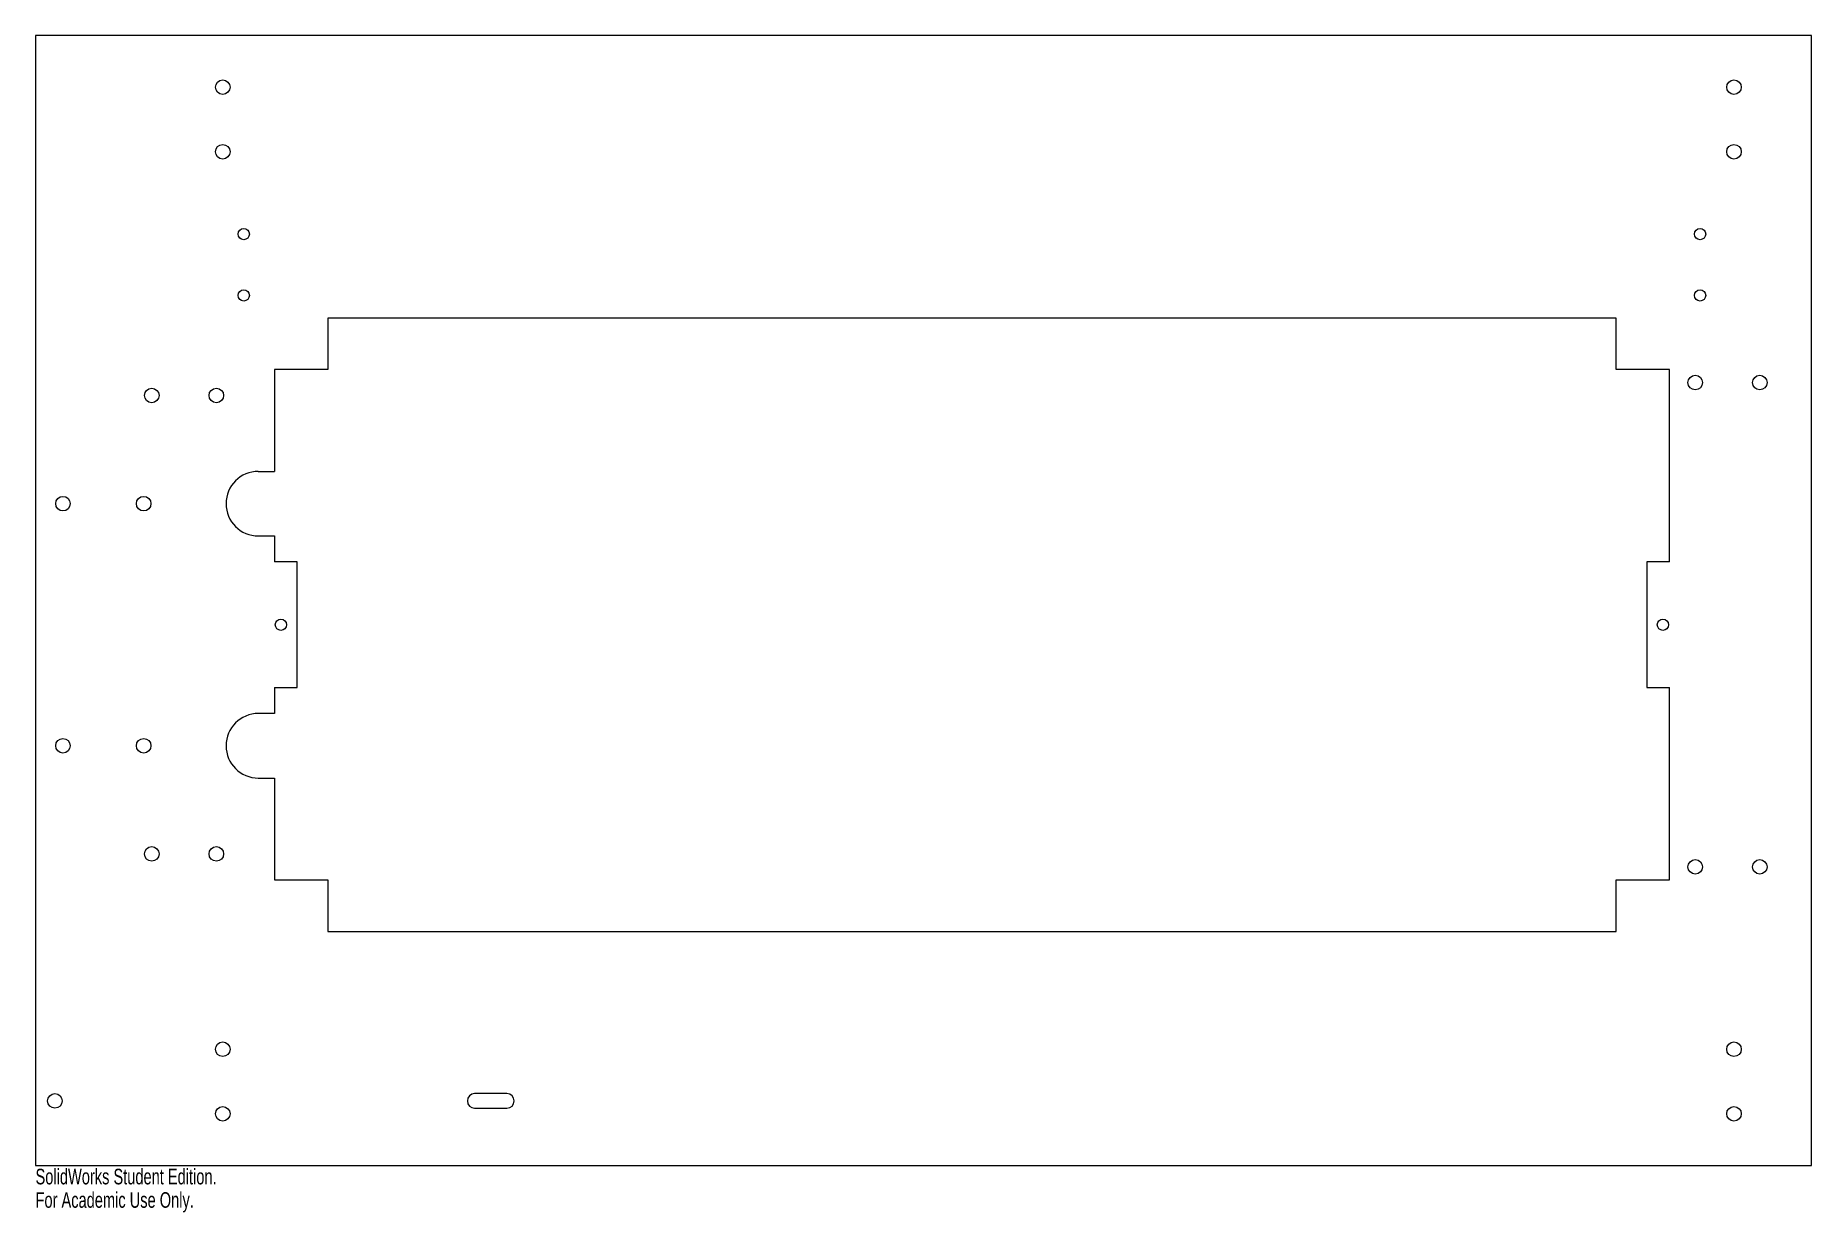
# Model space of a CAD drawing. Header units: millimetres. Extents: x -290 to 260, y -182 to 182.
import ezdxf

# ---------------------------------------------------------------- set-up
doc = ezdxf.new("R2010")
doc.units = ezdxf.units.MM
doc.styles.add('SLDTEXTSTYLE0', font='TXT', dxfattribs={"width": 0.7})

msp = doc.modelspace()

# ---------------------------------------------------------------- linework, layer by layer
at = {"color": 7, "linetype": 'Continuous', "lineweight": 15}
for p, q in [((260, 182.5), (-290, 182.5)), ((-290, 182.5), (-290, -167.5)), ((260, -167.5), (260, 182.5)), ((199.5, 95), (-199.5, 95)), ((-199.5, 95), (-199.5, 79)), ((199.5, 79), (199.5, 95)), ((-199.5, 79), (-216, 79)), ((-216, 79), (-216, 47.5)), ((216, 79), (199.5, 79)), ((216, 19.5), (216, 79)), ((-221, 47.5), (-216, 47.5)), ((-221, 27.5), (-216, 27.5)), ((-216, 27.5), (-216, 19.5)), ((-209, 19.5), (-216, 19.5)), ((-209, -19.5), (-209, 19.5)), ((209, 19.5), (209, -19.5)), ((216, 19.5), (209, 19.5)), ((-216, -19.5), (-209, -19.5)), ((-216, -19.5), (-216, -27.5)), ((209, -19.5), (216, -19.5)), ((216, -79), (216, -19.5)), ((-216, -27.5), (-221, -27.5)), ((-221, -47.5), (-216, -47.5)), ((-216, -47.5), (-216, -79)), ((-216, -79), (-199.5, -79)), ((-199.5, -79), (-199.5, -95)), ((199.5, -95), (199.5, -79)), ((199.5, -79), (216, -79)), ((-199.5, -95), (199.5, -95)), ((-144, -145.25), (-154, -145.25)), ((-154, -149.75), (-144, -149.75)), ((-290, -167.5), (260, -167.5))]:
    msp.add_line(p, q, dxfattribs=at)
for centre, radius in [((-232, 166.5), 2.25), ((236, 166.5), 2.25), ((-232, 146.5), 2.25), ((236, 146.5), 2.25), ((-225.5, 121), 1.75), ((225.5, 121), 1.75), ((-225.5, 102), 1.75), ((225.5, 102), 1.75), ((224, 75), 2.25), ((244, 75), 2.25), ((-254, 71), 2.25), ((-234, 71), 2.25), ((-281.5, 37.5), 2.25), ((-256.5, 37.5), 2.25), ((-214, 0), 1.75), ((214, 0), 1.75), ((-281.5, -37.5), 2.25), ((-256.5, -37.5), 2.25), ((-254, -71), 2.25), ((-234, -71), 2.25), ((224, -75), 2.25), ((244, -75), 2.25), ((-232, -131.5), 2.25), ((236, -131.5), 2.25), ((-284, -147.5), 2.25), ((-232, -151.5), 2.25), ((236, -151.5), 2.25)]:
    msp.add_circle(centre, radius, dxfattribs=at)
for centre, radius, start, end in [((-221, 37.5), 10, 90, 270), ((-221, -37.5), 10, 90, 270), ((-154, -147.5), 2.25, 90, 270), ((-144, -147.5), 2.25, 270, 90)]:
    msp.add_arc(centre, radius, start, end, dxfattribs=at)

# ---------------------------------------------------------------- texts
at = {"color": 7, "linetype": 'Continuous', "char_height": 4.8336, "attachment_point": 1, "style": 'SLDTEXTSTYLE0'}
for s, insert in [('SolidWorks Student Edition.', (-290, -168.52)), ('For Academic Use Only.', (-290, -175.77))]:
    msp.add_mtext(s, dxfattribs=dict(at, insert=insert))

doc.saveas('drawing.dxf')
